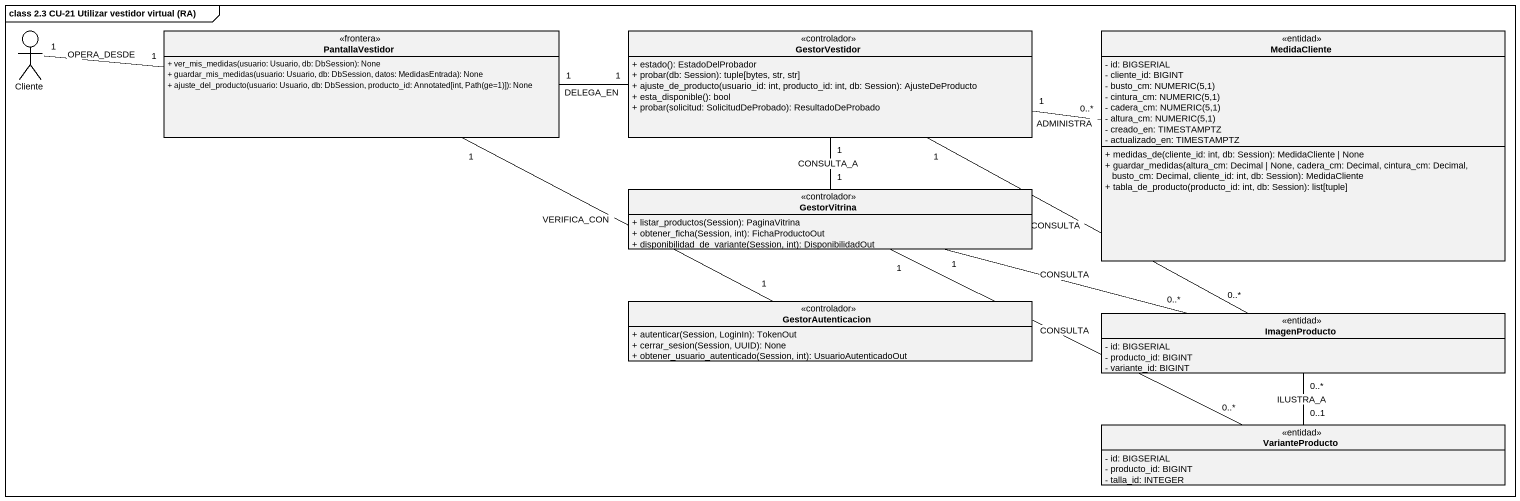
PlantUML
@startuml
mainframe class 2.3 CU-21 Utilizar vestidor virtual (RA)
allowmixing
hide circle
hide empty members
skinparam classAttributeIconSize 0
actor Cliente
class PantallaVestidor <<frontera>> {
  + ver_mis_medidas(usuario: Usuario, db: DbSession): None
  + guardar_mis_medidas(usuario: Usuario, db: DbSession, datos: MedidasEntrada): None
  + ajuste_del_producto(usuario: Usuario, db: DbSession, producto_id: Annotated[int, Path(ge=1)]): None
}
class GestorVestidor <<controlador>> {
  + estado(): EstadoDelProbador
  + probar(db: Session): tuple[bytes, str, str]
  + ajuste_de_producto(usuario_id: int, producto_id: int, db: Session): AjusteDeProducto
  + esta_disponible(): bool
  + probar(solicitud: SolicitudDeProbado): ResultadoDeProbado
}
class MedidaCliente <<entidad>> {
  - id: BIGSERIAL
  - cliente_id: BIGINT
  {field} - busto_cm: NUMERIC(5,1)
  {field} - cintura_cm: NUMERIC(5,1)
  {field} - cadera_cm: NUMERIC(5,1)
  {field} - altura_cm: NUMERIC(5,1)
  - creado_en: TIMESTAMPTZ
  - actualizado_en: TIMESTAMPTZ
  + medidas_de(cliente_id: int, db: Session): MedidaCliente | None
  + guardar_medidas(altura_cm: Decimal | None, cadera_cm: Decimal, cintura_cm: Decimal, busto_cm: Decimal, cliente_id: int, db: Session): MedidaCliente
  + tabla_de_producto(producto_id: int, db: Session): list[tuple]
}
class GestorVitrina <<controlador>> {
  + listar_productos(Session): PaginaVitrina
  + obtener_ficha(Session, int): FichaProductoOut
  + disponibilidad_de_variante(Session, int): DisponibilidadOut
}
class GestorAutenticacion <<controlador>> {
  + autenticar(Session, LoginIn): TokenOut
  + cerrar_sesion(Session, UUID): None
  + obtener_usuario_autenticado(Session, int): UsuarioAutenticadoOut
}
class ImagenProducto <<entidad>> {
  - id: BIGSERIAL
  - producto_id: BIGINT
  - variante_id: BIGINT
}
class VarianteProducto <<entidad>> {
  - id: BIGSERIAL
  - producto_id: BIGINT
  - talla_id: INTEGER
}
Cliente "1" -right- "1" PantallaVestidor : OPERA_DESDE
PantallaVestidor "1" -right- "1" GestorVestidor : DELEGA_EN
PantallaVestidor "1" -right- "1" GestorAutenticacion : VERIFICA_CON
GestorVestidor "1" -right- "0..*" MedidaCliente : ADMINISTRA
GestorVestidor "1" -- "1" GestorVitrina : CONSULTA_A
GestorVestidor "1" -right- "0..*" ImagenProducto : CONSULTA
GestorVitrina "1" -right- "0..*" ImagenProducto : CONSULTA
GestorVitrina "1" -right- "0..*" VarianteProducto : CONSULTA
ImagenProducto "0..*" -- "0..1" VarianteProducto : ILUSTRA_A
@enduml
